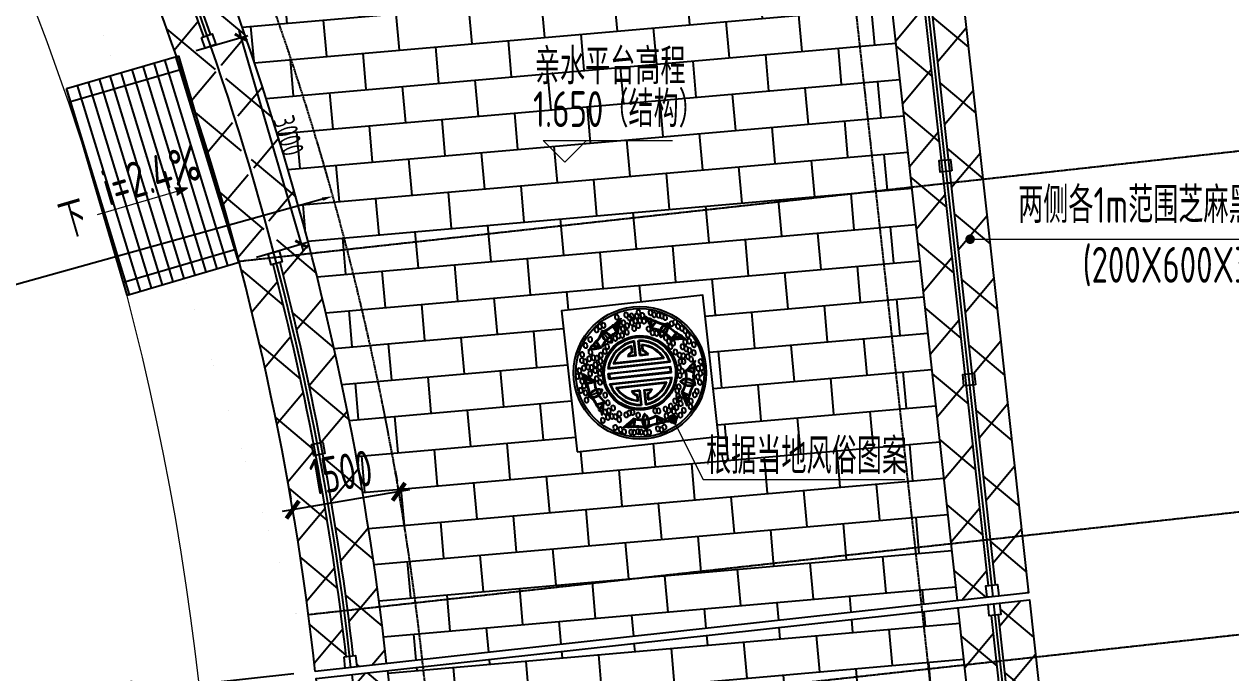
# Model space of a CAD drawing. Header units: millimetres. Extents: x -1003406 to 3312184, y 81337 to 716393.
# Drawn here: x 1301421 to 1318236, y 522233 to 531276 of the extents above; entities that cross this region are included whole.
import ezdxf
from ezdxf.enums import TextEntityAlignment as Align

# ---------------------------------------------------------------- set-up
doc = ezdxf.new("R2010")
doc.units = ezdxf.units.MM
doc.header["$LTSCALE"] = 10
doc.linetypes.add('DOTE', pattern=[2.42, 2, -0.2, 0.02, -0.2])
doc.layers.get('0').update_dxf_attribs({"linetype": 'CONTINUOUS'})
doc.layers.get('Defpoints').update_dxf_attribs({"linetype": 'CONTINUOUS'})
for name, color, linetype in [('0-轮廓', 4, 'CONTINUOUS'), ('DIM', 3, 'CONTINUOUS'), ('DMTZ', 8, 'CONTINUOUS'), ('DOTE', 1, 'DOTE'), ('图层5', 8, 'CONTINUOUS'), ('栏杆-SK', 4, 'CONTINUOUS'), ('码头-SK', 7, 'CONTINUOUS'), ('砖块-sk', 252, 'CONTINUOUS'), ('配筋率', 61, 'CONTINUOUS')]:
    doc.layers.add(name, color=color, linetype=linetype)
for name, color, linetype, lineweight in [('TEXT', 3, 'CONTINUOUS', 15), ('引线-H', 130, 'CONTINUOUS', 20), ('标注', 7, 'CONTINUOUS', 9)]:
    doc.layers.add(name, color=color, linetype=linetype, lineweight=lineweight)
doc.styles.add('TCCAD_Dimension', font='Tssdeng.shx', dxfattribs={"width": 0.7, "bigfont": 'hztxt.shx'})
doc.styles.add('TSSD_CHINA', font='tssdeng.shx', dxfattribs={"width": 0.8, "height": 8, "bigfont": 'tssdchn.shx'})
doc.styles.add('TSSD_Dimension', font='Tssdeng.shx', dxfattribs={"width": 0.7, "bigfont": 'hztxt.shx'})
doc.linetypes.add('FENCELINE1', pattern='A,0.25,-0.1,[133,ltypeshp.shx,S=0.1,R=0,X=-0.1,Y=0],-0.1,1', length=1.45)
doc.dimstyles.new('TSSD_100_100', dxfattribs={"dimtxt": 300, "dimasz": 100, "dimexe": 100, "dimexo": 250, "dimgap": 100, "dimtad": 1, "dimdec": 0, "dimzin": 0, "dimdsep": 46, "dimtxsty": 'TSSD_Dimension', "dimblk": 'ARCHTICK', "dimcen": 0, "dimdle": 100, "dimclrt": 7, "dimadec": 0, "dimazin": 0, "dimtfac": 1, "dimtdec": 0, "dimtix": 1, "dimtmove": 2, "dimatfit": 3, "dimfxl": 1, "dimtolj": 1, "dimtzin": 0, "dimarcsym": 0})
doc.dimstyles.new('TSSD_100_150', dxfattribs={"dimtxt": 500, "dimasz": 150, "dimexe": 150, "dimexo": 300, "dimgap": 150, "dimtad": 1, "dimdec": 0, "dimzin": 0, "dimdsep": 46, "dimtxsty": 'TSSD_Dimension', "dimblk": 'ARCHTICK', "dimcen": 0, "dimdle": 150, "dimclrt": 7, "dimadec": 0, "dimazin": 0, "dimtfac": 1, "dimtdec": 0, "dimtix": 1, "dimtmove": 2, "dimatfit": 3, "dimfxl": 1, "dimtolj": 1, "dimtzin": 0, "dimarcsym": 0})
pattern_1 = [(5, (393713.3, 19631.53), (-44.27512, 506.0669), []), (95, (393713.3, 19631.53), (-550.34202, 461.7918), [508, -508])]

# ---------------------------------------------------------------- blocks, each defined once
blk = doc.blocks.new('_ArchTick')
at = {"color": 0, "const_width": 0.4}
blk.add_lwpolyline([(-0.71, -0.71), (0.71, 0.71)], dxfattribs=at)
blk = doc.blocks.new('*D490')
at = {"layer": 'Defpoints', "color": 0, "transparency": 16777216}
for p in [(1305479, 522253), (1307987, 499524), (1305436, 499242)]:
    blk.add_point(p, dxfattribs=at)
at = {"layer": 'DIM', "color": 0, "lineweight": -2, "transparency": 16777216}
for p, q in [((1305180, 522220), (1302779, 521955)), ((1302912, 522121), (1305453, 499093)), ((1307689, 499491), (1305287, 499226))]:
    blk.add_line(p, q, dxfattribs=at)
at = {"layer": 'DIM', "color": 0, "lineweight": -2, "transparency": 16777216, "xscale": 150, "yscale": 150, "zscale": 150}
for p, rotation in [((1302928, 521972), 96.29735263575462), ((1305436, 499242), 276.2973526357546)]:
    blk.add_blockref('_ArchTick', p, dxfattribs=dict(at, rotation=rotation))
at = {"layer": 'DIM', "color": 7, "transparency": 16777216, "insert": (1304580, 510651), "char_height": 500, "attachment_point": 5, "rotation": 276.2974, "style": 'TSSD_Dimension'}
blk.add_mtext('\\A1;22868', dxfattribs=at)
blk = doc.blocks.new('*D460')
at = {"layer": 'Defpoints', "color": 0, "transparency": 16777216}
for p in [(1319940, 546116), (1312991, 545349), (1317926, 500620)]:
    blk.add_point(p, dxfattribs=at)
at = {"layer": 'DIM', "color": 0, "lineweight": -2, "transparency": 16777216}
for p, q in [((1324892, 501238), (1319923, 546265)), ((1313289, 545382), (1320089, 546132)), ((1318225, 500653), (1325025, 501404))]:
    blk.add_line(p, q, dxfattribs=at)
at = {"layer": 'DIM', "color": 0, "lineweight": -2, "transparency": 16777216, "xscale": 150, "yscale": 150, "zscale": 150}
for p, rotation in [((1319940, 546116), 96.29735263601), ((1324876, 501387), 276.29735263601)]:
    blk.add_blockref('_ArchTick', p, dxfattribs=dict(at, rotation=rotation))
at = {"layer": 'DIM', "color": 7, "transparency": 16777216, "insert": (1322805, 523795), "char_height": 500, "attachment_point": 5, "rotation": 276.2974, "style": 'TSSD_Dimension'}
blk.add_mtext('\\A1;45000', dxfattribs=at)
blk = doc.blocks.new('*D464')
at = {"layer": 'Defpoints', "color": 0, "transparency": 16777216}
for p in [(1305723, 528876), (1266436, 517945)]:
    blk.add_point(p, dxfattribs=at)
at = {"layer": 'DIM', "color": 0, "lineweight": -2, "transparency": 16777216}
for p, q in [((1305579, 528836), (1297832, 526680)), ((1266291, 517905), (1296052, 526185))]:
    blk.add_line(p, q, dxfattribs=at)
at = {"layer": 'DIM', "color": 0, "transparency": 16777216}
blk.add_solid([(1305572, 528860), (1305585, 528812), (1305723, 528876)], dxfattribs=at)
at = {"layer": 'DIM', "color": 7, "transparency": 16777216, "insert": (1296942, 526433), "char_height": 500, "attachment_point": 5, "rotation": 15.5482, "style": 'TSSD_Dimension'}
blk.add_mtext('\\A1;R40780', dxfattribs=at)
blk = doc.blocks.new('*D470')
at = {"layer": 'Defpoints', "color": 0, "transparency": 16777216}
for p in [(1306642, 524758), (1305163, 524508), (1305163, 524508)]:
    blk.add_point(p, dxfattribs=at)
at = {"layer": 'DIM', "color": 0, "lineweight": -2, "transparency": 16777216}
for p, q in [((1306592, 525054), (1306617, 524906)), ((1306790, 524783), (1305015, 524483)), ((1305113, 524803), (1305138, 524656))]:
    blk.add_line(p, q, dxfattribs=at)
at = {"layer": 'DIM', "color": 0, "lineweight": -2, "transparency": 16777216, "xscale": 150, "yscale": 150, "zscale": 150}
for p, rotation in [((1306642, 524758), 9.618083790197359), ((1305163, 524508), 189.6180837901973)]:
    blk.add_blockref('_ArchTick', p, dxfattribs=dict(at, rotation=rotation))
at = {"layer": 'DIM', "color": 7, "transparency": 16777216, "insert": (1305836, 525027), "char_height": 500, "attachment_point": 5, "rotation": 9.6181, "style": 'TSSD_Dimension'}
blk.add_mtext('\\A1;1500', dxfattribs=at)
blk = doc.blocks.new('$RECOVER_180420175437-0')
at = {"layer": '标注'}
for p, q in [((0, 0), (-150, 150)), ((-150, 150), (750, 150)), ((0, 0), (150, 150))]:
    blk.add_line(p, q, dxfattribs=at)
blk = doc.blocks.new('234')
at = {"layer": '图层5'}
for p, q in [((-128.9, 300.4), (-124.8, 350.9)), ((-120.6, 306.5), (-116.3, 356.9)), ((110.5, 317.9), (116.6, 350.7)), ((116.3, 304.3), (124.1, 344.7)), ((-233.3, 305.4), (-197.6, 254.3)), ((-132.5, 288.6), (-154.1, 333.7)), ((-125.7, 293.8), (-146.8, 338.1)), ((117.2, 302.4), (147.6, 333.7)), ((120.1, 295.9), (152.6, 329.8)), ((230.7, 306.3), (193.2, 256.6)), ((-280.8, 193.9), (-310.2, 209.9)), ((-266.1, 195.3), (-302.1, 215.2)), ((-264, 195.5), (-284.4, 234.1)), ((-256.9, 196.3), (-279.2, 237.6)), ((-173.8, 224.9), (-173.8, 224.9)), ((-40.3, 140.7), (-40.3, 175.1)), ((-34.9, 136.9), (-34.9, 181.7)), ((-19.2, 112.7), (-19.2, 207.8)), ((-13.7, 107.2), (-13.7, 214.1)), ((13.7, 107.2), (13.7, 214.1)), ((19.2, 112.7), (19.2, 207.8)), ((34.9, 136.9), (34.9, 181.7)), ((40.3, 140.7), (40.3, 175.1)), ((173.7, 224.9), (173.7, 224.9)), ((246.6, 204.5), (282.8, 239)), ((253.6, 199.7), (289.2, 233.4)), ((258.9, 204.7), (308.2, 216.4)), ((267.2, 198.7), (316.5, 210.2)), ((-13.7, 107.2), (-73.3, 107.2)), ((-19.2, 112.7), (-64.5, 112.7)), ((13.7, 107.2), (73.3, 107.2)), ((19.2, 112.7), (64.5, 112.7)), ((-221.8, 39.9), (221.8, 39.9)), ((-221.8, 6.9), (221.8, 6.9)), ((-221.8, -35.3), (-221.8, 6.9)), ((-214.9, 0), (-214.9, -28.4)), ((214.9, 0), (-214.9, 0)), ((-214.7, 45.4), (214.7, 45.4)), ((-180.7, 69.2), (180.7, 69.2)), ((-171.9, 74.7), (171.9, 74.7)), ((214.9, 0), (214.9, 0)), ((214.9, -28.4), (214.9, 0)), ((221.8, -35.3), (221.8, 6.9)), ((-341.4, -29.4), (-388, -9.7)), ((-338.2, -39.1), (-384.9, -19.6)), ((-330.9, -38.2), (-379.5, -44.5)), ((-328.1, -46.2), (-377.6, -52.8)), ((-221.8, -35.3), (221.8, -35.3)), ((-221.8, -68.3), (221.8, -68.3)), ((-214.9, -28.4), (214.9, -28.4)), ((-214.7, -73.8), (214.7, -73.8)), ((331.6, -33.5), (373.9, -53.8)), ((336.9, -28.7), (376, -47.9)), ((338.5, -27.3), (379.2, -22.2)), ((349.5, -17.5), (382.7, -13.2)), ((-375.2, -136.9), (-315.6, -118.8)), ((-281.1, -105.6), (-281.1, -105.6)), ((-180.7, -97.6), (180.7, -97.6)), ((-171.9, -103.1), (171.9, -103.1)), ((-13.7, -135.6), (-73.3, -135.6)), ((-19.2, -141.1), (-64.5, -141.1)), ((-40.3, -169), (-40.3, -203.5)), ((-34.9, -165.2), (-34.9, -210.1)), ((-19.2, -141.1), (-19.2, -236.2)), ((-13.7, -135.6), (-13.7, -242.5)), ((13.7, -135.6), (13.7, -242.5)), ((13.7, -135.6), (73.3, -135.6)), ((19.2, -141.1), (19.2, -236.2)), ((19.2, -141.1), (64.5, -141.1)), ((34.9, -165.2), (34.9, -210.1)), ((40.3, -169), (40.3, -203.5)), ((281.1, -105.5), (281.1, -105.5)), ((375.6, -135.5), (316.8, -115.1)), ((-279.6, -193.5), (-325.8, -201.9)), ((-281.1, -200.5), (-324, -207.9)), ((-281.5, -202.6), (-311.5, -230.6)), ((-284.7, -216.9), (-309, -239.9)), ((281.8, -189.3), (324.9, -212.8)), ((284.2, -181.2), (328.2, -204.9)), ((285.1, -202.6), (311.2, -245.9)), ((288.2, -192.8), (314.6, -236)), ((-79.5, -336.3), (-88.5, -384.5)), ((-71, -336.1), (-80, -385.3)), ((0.1, -309.7), (0.1, -309.7)), ((84.1, -335.5), (77.8, -382)), ((90.3, -339.1), (84.1, -382.2)), ((-91, -343.6), (-124.2, -381.8)), ((-80.8, -343.5), (-113.8, -381.9)), ((0.7, -408.9), (0.6, -346.7)), ((92.1, -340.1), (109.6, -377.4)), ((104.8, -347.6), (119.2, -377.8))]:
    blk.add_line(p, q, dxfattribs=at)
for radius in [467, 452]:
    blk.add_circle((0, -14.2), radius, dxfattribs=at)
for centre in [(36.2, 408.9), (-244.4, 340.5), (-218.7, 346.6), (-118.3, 392.7), (-77.4, 348.7), (-52.8, 326.2), (-52.3, 400.9), (-31.6, 379.4), (-18, 341.9), (-14, 390.5), (8.3, 352.2), (22.7, 387.3), (40.2, 351.4), (62.6, 385.7), (68.2, 344.3), (120.8, 398.4), (144, 381.5), (174.3, 374.5), (196.2, 366.8), (218.7, 353.4), (-321.6, 257.7), (-270, 320), (-147.4, 246.6), (-121.8, 261), (-94.8, 262), (-85.6, 305.7), (-60.3, 280.2), (-6.9, 300.4), (23.5, 318), (94.7, 285.6), (119.5, 255.8), (146.6, 249.8), (259.5, 305.5), (286.3, 313.3), (302.1, 281.6), (327.8, 264.9), (348.6, 244.3), (-389.6, 158.2), (-359.5, 218.8), (-330.6, 168.4), (-229.6, 163.9), (-208.9, 195.2), (207.8, 210.7), (226.9, 183.6), (255.1, 168.5), (340.9, 167.1), (364.6, 213.8), (369.5, 169.9), (-396.1, 117.1), (-375.5, 106.8), (-358.6, 65.5), (-343.4, 123.4), (-313.7, 127.1), (-305.1, 77.6), (-290.4, 121.9), (-266.6, 98.1), (-260.1, 139.2), (232.8, 145.5), (264.2, 104.2), (291.4, 79.1), (316.5, 71.6), (317.9, 135.7), (341.6, 118.3), (364.6, 105.1), (392.5, 85.4), (398.8, 141.1), (-439.7, 9.5), (-421.4, 48.1), (-416.8, 8.9), (-388.4, 61.8), (-349.5, 18.7), (-335.3, 60.3), (-311.5, 36.5), (-280.9, 13), (-279.2, 56.3), (278.5, -7.7), (291.4, 33.8), (313.7, 31.7), (347.2, 61.7), (368.3, 41.9), (433.4, 17.1), (-427.1, -91.6), (-411.6, -28.5), (-401.3, -62), (-307.2, -22), (-286.6, -49.1), (277.7, -63.4), (296.3, -34.7), (400.8, -87.5), (410.9, -28.6), (422.5, -63.4), (435.7, -26.2), (-396.2, -112.4), (-394.9, -164), (-259.5, -143.1), (246.7, -167.2), (261.4, -142.5), (383, -187.4), (410.9, -127), (-274.6, -261), (-248.1, -199.3), (-246.2, -255.4), (-215.4, -239.2), (189.4, -271.2), (223.7, -238.5), (250.2, -205.8), (259.5, -226), (261.1, -260.3), (335, -250.1), (366, -209.8), (-295.9, -318.1), (-259, -300.4), (-229.3, -296.6), (-206, -301.9), (-182.2, -325.7), (-175.7, -284.5), (-128.7, -297.7), (-105.3, -286.8), (-81.9, -285.2), (-46.1, -308.6), (77.1, -291.5), (100.5, -294.6), (150.4, -288.3), (152, -336.6), (172.2, -299.3), (206.5, -310.2), (217.4, -342.9), (229.9, -283.7), (250.2, -341.3), (278.3, -310.2), (327.2, -289.5), (-214.5, -377.2), (-180.2, -395.8), (-156.8, -413), (-106.9, -422.3), (-86.6, -427), (-58.5, -423.9), (-38.3, -428.6), (-7.1, -439.5), (19.4, -437.9), (81.8, -419.2), (106.7, -428.6), (128.6, -413), (201.9, -377.2)]:
    blk.add_ellipse(centre, major_axis=(0, 19.4), ratio=0.616865, dxfattribs=at)
for centre, major_axis, start_param, end_param in [((-242.2, 437.6), (-92.4, 92.4), 2.493237, 3.108187), ((-164.8, 394.4), (-37.9, 37.9), 2.579762, 3.269542), ((-164.8, 394.4), (-41.8, 41.8), 2.605209, 3.228554), ((-1075.7, 685), (-726.5, 726.5), 3.53237, 3.608206), ((-1075.7, 685), (-730.4, 730.4), 3.529693, 3.629181), ((-125.6, 405.7), (-31.2, 31.2), 2.428217, 3.360391), ((-125.6, 405.7), (35.1, 35.1), 4.048283, 4.465521), ((117.5, 403.5), (-31.2, 31.2), 1.390652, 2.322825), ((1056.2, 719.3), (730.4, 730.4), 2.692657, 2.792146), ((117.5, 403.5), (-35.1, 35.1), 1.856317, 2.273556), ((1056.2, 719.3), (726.5, 726.5), 2.713632, 2.789469), ((157.2, 393.7), (41.8, 41.8), 3.093285, 3.71663), ((157.2, 393.7), (37.9, 37.9), 3.052297, 3.742076), ((232.9, 439.9), (92.4, 92.4), 3.213652, 3.828601), ((-359, 348), (92.4, 92.4), 4.470289, 5.085238), ((-359, 348), (96.3, 96.3), 4.481021, 5.004715), ((-90.2, 105.2), (-129.4, 129.4), -0.17703, 0.257649), ((-167.1, 291.4), (-51.2, 51.2), 0.504812, 2.266005), ((-256.6, 225.4), (-62.4, 62.4), 3.898542, 5.269642), ((-167.1, 291.4), (-47.3, 47.3), 0.585352, 2.25569), ((-256.6, 225.4), (-58.5, 58.5), 3.920107, 5.20412), ((-242.2, 437.6), (-96.3, 96.3), 2.552957, 3.097455), ((-81.6, 112.9), (129.4, 129.4), 1.037642, 1.472321), ((-81.6, 112.9), (125.5, 125.5), 1.022339, 1.472321), ((85, 109.2), (125.5, 125.5), 0.137129, 0.58711), ((85, 109.2), (-129.4, 129.4), -1.433667, -0.998988), ((232.9, 439.9), (96.3, 96.3), 3.224383, 3.748078), ((239, 239.1), (51.2, 51.2), 0.818972, 2.580164), ((239, 239.1), (-47.3, 47.3), -0.671285, 0.999053), ((148.6, 303.9), (-62.4, 62.4), 2.641905, 4.013005), ((148.6, 303.9), (58.5, 58.5), 4.234267, 5.518279), ((95.2, 101.9), (-129.4, 129.4), 4.493394, 4.928072), ((354.4, 354.9), (96.3, 96.3), 2.867116, 3.411615), ((354.4, 354.9), (-92.4, 92.4), 1.2366, 1.85155), ((-360, 227.1), (31.2, 31.2), 4.218085, 5.150259), ((-370.4, 1217.4), (730.4, 730.4), 3.949294, 4.048783), ((-360, 227.1), (35.1, 35.1), 4.683751, 5.100989), ((-370.4, 1217.4), (726.5, 726.5), 3.97027, 4.046106), ((-338.5, 261.8), (37.9, 37.9), 4.308934, 4.998713), ((-338.5, 261.8), (41.8, 41.8), 4.349922, 4.973267), ((0, -14.2), (-185.4, 185.4), 3.926991, 10.210176), ((0, -14.2), (-177.6, 177.6), 3.926991, 10.210176), ((-90.2, 105.2), (-125.5, 125.5), -0.17703, 0.272951), ((0, -14.2), (161.4, 161.4), 0.845596, 2.11688), ((0, -14.2), (157.6, 157.6), 0.871808, 2.085356), ((0, -14.2), (140.7, 140.7), 0.961433, 1.923653), ((-173.5, 225), (3.97, 3.97), 3.922168, 5.129632), ((0, -14.2), (136.8, 136.8), 0.99543, 1.878793), ((0, -14.2), (-161.4, 161.4), 4.166305, 5.437589), ((0, -14.2), (-157.6, 157.6), 4.197829, 5.411377), ((0, -14.2), (-140.7, 140.7), 4.359533, 5.321752), ((0, -14.2), (-136.8, 136.8), 4.404392, 5.287755), ((173.8, 224.8), (-3.97, 3.97), 1.094735, 2.302199), ((95.2, 101.9), (-125.5, 125.5), 4.478091, 4.928072), ((332.1, 1224.1), (-730.4, 730.4), 2.273056, 2.372544), ((332.1, 1224.1), (-726.5, 726.5), 2.275733, 2.351569), ((337.2, 267.9), (41.8, 41.8), 2.919368, 3.542713), ((337.2, 267.9), (37.9, 37.9), 2.893922, 3.583701), ((360.1, 234.1), (35.1, 35.1), 2.791646, 3.208884), ((360.1, 234.1), (31.2, 31.2), 2.742376, 3.67455), ((-17.6, 85.4), (-42.3, 42.3), -0.394855, 0.412115), ((-17.6, 85.4), (38.4, 38.4), 1.10904, 1.829393), ((17.6, 85.4), (-38.4, 38.4), 4.453792, 5.174146), ((17.6, 85.4), (42.3, 42.3), 5.87107, 6.67804), ((-437.2, -3.4), (31.2, 31.2), 5.25565, 6.187824), ((-996.6, -820.8), (730.4, 730.4), 0.073941, 0.17343), ((-437.2, -3.4), (-35.1, 35.1), 3.734123, 4.151362), ((-996.6, -820.8), (-726.5, 726.5), -1.494179, -1.418342), ((1023.6, -792.9), (730.4, 730.4), 1.43602, 1.535508), ((1023.6, -792.9), (726.5, 726.5), 1.456995, 1.532832), ((433.1, 2.2), (-35.1, 35.1), 0.59968, 1.016919), ((433.1, 2.2), (-31.2, 31.2), 0.134014, 1.066188), ((-438.6, -44.2), (37.9, 37.9), 5.407196, 6.096975), ((-438.6, -44.2), (41.8, 41.8), 5.432642, 6.055987), ((-503.7, -104.5), (92.4, 92.4), 5.320671, 5.93562), ((-503.7, -104.5), (96.3, 96.3), 5.38039, 5.924889), ((-145.2, -52.1), (129.4, 129.4), 2.294279, 2.728958), ((-145.2, -52.1), (125.5, 125.5), 2.278977, 2.728958), ((0, -14.2), (-161.4, 161.4), 1.024712, 2.295997), ((0, -14.2), (-157.6, 157.6), 1.056236, 2.269784), ((0, -14.2), (161.4, 161.4), 3.987188, 5.258473), ((0, -14.2), (157.6, 157.6), 4.013401, 5.226949), ((143.2, -57.7), (-125.5, 125.5), 3.592881, 4.042862), ((143.2, -57.7), (-129.4, 129.4), 3.592881, 4.02756), ((503.4, -96.2), (-96.3, 96.3), 0.39695, 0.920645), ((503.4, -96.2), (92.4, 92.4), 1.957015, 2.571964), ((436.1, -38.5), (41.8, 41.8), 1.836648, 2.459993), ((436.1, -38.5), (-37.9, 37.9), 0.224864, 0.914643), ((-307.2, -184.1), (-62.4, 62.4), -1.128006, 0.243094), ((-342.3, -78.6), (-51.2, 51.2), 1.761449, 3.522642), ((-307.2, -184.1), (58.5, 58.5), 0.464355, 1.748368), ((-342.3, -78.6), (47.3, 47.3), 3.412785, 5.083123), ((-455.4, -243.7), (-92.4, 92.4), 4.15613, 4.771079), ((-455.4, -243.7), (-96.3, 96.3), 4.166861, 4.690556), ((-141.4, -63.1), (129.4, 129.4), 2.650403, 3.085082), ((-141.4, -63.1), (-125.5, 125.5), 1.079607, 1.529588), ((-281.1, -105.3), (-3.97, 3.97), 3.608009, 4.815473), ((0, -14.2), (-140.7, 140.7), 1.21794, 2.18016), ((0, -14.2), (-136.8, 136.8), 1.2628, 2.146163), ((-17.6, -113.8), (42.3, 42.3), 2.729478, 3.536447), ((-17.6, -113.8), (-38.4, 38.4), 1.3122, 2.032553), ((0, -14.2), (140.7, 140.7), 4.103026, 5.065245), ((17.6, -113.8), (38.4, 38.4), 4.250632, 4.970986), ((0, -14.2), (136.8, 136.8), 4.137022, 5.020386), ((17.6, -113.8), (-42.3, 42.3), 2.746738, 3.553708), ((281, -105.7), (-3.97, 3.97), -0.161902, 1.045562), ((139.8, -68.9), (125.5, 125.5), 4.792251, 5.242232), ((348.4, -57.3), (62.4, 62.4), 2.956064, 4.327165), ((314.8, -163.2), (51.2, 51.2), 5.84552, 7.606712), ((139.8, -68.9), (129.4, 129.4), 4.807553, 5.242232), ((314.8, -163.2), (-47.3, 47.3), 4.355263, 6.025601), ((348.4, -57.3), (58.5, 58.5), 2.977629, 4.261642), ((460.6, -237.2), (-96.3, 96.3), 0.039683, 0.584181), ((460.6, -237.2), (92.4, 92.4), 1.55076, 2.165709), ((-367.1, -250.8), (-37.9, 37.9), 3.994775, 4.684554), ((-367.1, -250.8), (-41.8, 41.8), 4.035763, 4.659107), ((-340.7, -282), (31.2, 31.2), 5.474722, 6.406896), ((-340.7, -282), (35.1, 35.1), 5.940388, 6.357626), ((-1285.8, 14.1), (-730.4, 730.4), 3.635135, 3.734623), ((-1285.8, 14.1), (726.5, 726.5), 5.226907, 5.302743), ((1280.3, 52.6), (-730.4, 730.4), 1.016419, 1.115907), ((1280.3, 52.6), (-726.5, 726.5), 1.019095, 1.094932), ((347.4, -279.9), (35.1, 35.1), 1.535009, 1.952247), ((347.4, -279.9), (31.2, 31.2), 1.485739, 2.417913), ((372.5, -247.7), (41.8, 41.8), 1.662731, 2.286076), ((372.5, -247.7), (37.9, 37.9), 1.637285, 2.327064), ((459.1, -1211.2), (-730.4, 730.4), -0.240218, -0.14073), ((459.1, -1211.2), (-726.5, 726.5), -0.237542, -0.161705), ((-8.8, -164), (125.5, 125.5), 3.535614, 3.985595), ((-8.8, -164), (129.4, 129.4), 3.550916, 3.985595), ((66.7, -358.9), (62.4, 62.4), 1.699427, 3.070528), ((66.7, -358.9), (-58.5, 58.5), 0.150196, 1.434209), ((-0.2, -309.7), (-3.97, 3.97), -1.418539, -0.211076), ((2.8, -163.8), (-129.4, 129.4), 2.336244, 2.770923), ((2.8, -163.8), (125.5, 125.5), 3.90704, 4.357021), ((-44.5, -359.6), (-51.2, 51.2), 3.018086, 4.779279), ((-44.5, -359.6), (-47.3, 47.3), 3.098626, 4.768964), ((-424.3, -1228.3), (726.5, 726.5), 0.200358, 0.276195), ((-424.3, -1228.3), (730.4, 730.4), 0.179383, 0.278871), ((-145.4, -426.7), (31.2, 31.2), 0.229102, 1.161276), ((-145.4, -426.7), (35.1, 35.1), 0.278372, 0.69561), ((-107, -440.6), (37.9, 37.9), 0.380647, 1.070427), ((-107, -440.6), (41.8, 41.8), 0.406094, 1.029439), ((-69.7, -521.1), (92.4, 92.4), 0.294123, 0.909072), ((-69.7, -521.1), (96.3, 96.3), 0.353842, 0.89834), ((77.5, -518.3), (92.4, 92.4), 0.700378, 1.315327), ((77.5, -518.3), (-96.3, 96.3), -0.859687, -0.335992), ((111.6, -436.4), (41.8, 41.8), 0.580011, 1.203356), ((111.6, -436.4), (-37.9, 37.9), -1.031773, -0.341994), ((149.4, -421), (-35.1, 35.1), -0.656957, -0.239718), ((149.4, -421), (-31.2, 31.2), -1.122623, -0.190449)]:
    blk.add_ellipse(centre, major_axis=major_axis, ratio=1, start_param=start_param, end_param=end_param, dxfattribs=at)
blk = doc.blocks.new('*D445')
at = {"layer": 'Defpoints', "color": 0, "transparency": 16777216}
for p in [(1304444, 531090), (1303576, 530836), (1304419, 527956)]:
    blk.add_point(p, dxfattribs=at)
at = {"layer": 'DIM', "color": 0, "lineweight": -2, "transparency": 16777216}
for p, q in [((1303816, 530906), (1304540, 531118)), ((1305315, 528114), (1304416, 531186)), ((1304659, 528027), (1305383, 528239))]:
    blk.add_line(p, q, dxfattribs=at)
at = {"layer": 'DIM', "color": 0, "lineweight": -2, "transparency": 16777216, "xscale": 100, "yscale": 100, "zscale": 100}
for p, rotation in [((1304444, 531090), 106.314261711437), ((1305287, 528210), 286.314261711437)]:
    blk.add_blockref('_ArchTick', p, dxfattribs=dict(at, rotation=rotation))
at = {"layer": 'DIM', "color": 7, "transparency": 16777216, "insert": (1305106, 529720), "char_height": 300, "attachment_point": 5, "rotation": 286.3143, "style": 'TSSD_Dimension'}
blk.add_mtext('\\A1;3000', dxfattribs=at)

msp = doc.modelspace()

# ---------------------------------------------------------------- hatches: boundary and pattern name
h = msp.add_hatch()
h.set_pattern_fill('ANSI31', color=253, scale=50, angle=62.01691)
h.set_pattern_definition([(107.016909, (488859.15, -108106.61), (-151.799676, -46.45881), [])])
h.paths.add_polyline_path([(1303576.4, 530835.6), (1302012, 530377.7), (1302854.7, 527498.5), (1304419.1, 527956.4)])
at = {"layer": '标注'}
h = msp.add_hatch(color=256, dxfattribs=at)
h.paths.add_polyline_path([(1303546.5, 528944.9), (1303515.3, 528993.8), (1303695.7, 528988.6)])
h.paths.add_polyline_path([(1303695.7, 528988.6), (1303546.6, 528886.9), (1303546.5, 528944.9)])
at = {"layer": '砖块-sk'}
h = msp.add_hatch(dxfattribs=at)
h.set_pattern_fill('ANSI37', color=256, scale=200, angle=5)
h.set_pattern_definition([(50, (393713.3, 19631.53), (-486.43822, 408.17013), []), (140, (393713.3, 19631.53), (-408.17013, -486.43822), [])])
h.paths.add_polyline_path([(1315429.1, 523250.8), (1315011.7, 523204.8), (1315029.2, 523045.7), (1314999.4, 523042.5), (1315310.9, 520219.6), (1315340.7, 520222.9), (1315358.3, 520063.8), (1315328.5, 520060.6), (1315701.8, 516677.1), (1315731.7, 516680.4), (1315749.2, 516521.4), (1315590.2, 516503.8), (1315572.6, 516662.9), (1315602.4, 516666.2), (1315229.1, 520049.6), (1315199.3, 520046.3), (1315181.7, 520205.3), (1315211.5, 520208.6), (1314900, 523031.5), (1314870.2, 523028.2), (1314852.6, 523187.2), (1314435.2, 523141.2), (1316822.8, 501504.7), (1308871.1, 500627.2), (1306483.4, 522263.7), (1306066, 522217.6), (1306083.5, 522058.5), (1306053.7, 522055.3), (1306384.6, 519056.9), (1306414.4, 519060.1), (1306432, 518901.1), (1306402.1, 518897.8), (1306694.3, 516250.5), (1306724.1, 516253.8), (1306741.7, 516094.8), (1306711.8, 516091.5), (1307023.4, 513268.6), (1307053.2, 513271.9), (1307070.7, 513112.9), (1307040.9, 513109.6), (1307352.4, 510286.7), (1307382.2, 510290), (1307399.8, 510131), (1307370, 510127.7), (1307681.5, 507304.8), (1307711.3, 507308.1), (1307728.9, 507149.1), (1307699, 507145.8), (1308016, 504184), (1308040.4, 504326.2), (1308057.9, 504167.2), (1308028.1, 504163.9), (1308339.6, 501341), (1308369.4, 501344.3), (1308387, 501185.3), (1308357.2, 501182), (1308470, 500159.5), (1308499.8, 500162.8), (1308503, 500133.9), (1310145.3, 500315.1), (1310142, 500344.9), (1310301, 500362.5), (1310304.3, 500332.6), (1313127.2, 500644.2), (1313123.9, 500674), (1313282.9, 500691.5), (1313286.2, 500661.7), (1316109.1, 500973.2), (1316105.8, 501003), (1316264.8, 501020.6), (1316268.1, 500990.8), (1317289.7, 501103.5), (1317286.5, 501132.4), (1317316.3, 501135.7), (1317135, 502778.9), (1317105.2, 502775.6), (1317087.6, 502934.6), (1317117.4, 502937.9), (1316805.9, 505760.8), (1316776.1, 505757.5), (1316758.5, 505916.5), (1316788.4, 505919.8), (1316518.2, 508367.7), (1316488.4, 508364.5), (1316470.8, 508523.5), (1316629.9, 508541), (1316647.4, 508382), (1316617.6, 508378.7), (1316887.8, 505930.8), (1316917.6, 505934), (1316935.1, 505775), (1316905.3, 505771.7), (1317216.8, 502948.9), (1317246.6, 502952.2), (1317264.2, 502793.1), (1317234.4, 502789.8), (1317415.7, 501146.7), (1317445.5, 501150), (1317463.1, 500990.9), (1317304, 500973.4), (1317300.6, 501004.1), (1316279.1, 500891.4), (1316282.3, 500861.6), (1316123.3, 500844), (1316120, 500873.8), (1313297.2, 500562.3), (1313300.4, 500532.5), (1313141.4, 500514.9), (1313138.1, 500544.8), (1310315.3, 500233.2), (1310318.5, 500203.4), (1310159.5, 500185.9), (1310156.2, 500215.7), (1308514, 500034.5), (1308517.4, 500003.8), (1308358.3, 499986.2), (1308340.8, 500145.2), (1308370.6, 500148.5), (1308257.8, 501171), (1308227.9, 501167.7), (1308210.4, 501326.7), (1308240.2, 501330), (1307928.7, 504152.9), (1307898.9, 504149.6), (1307881.3, 504308.6), (1307926.4, 504174.1), (1307599.6, 507134.8), (1307569.8, 507131.5), (1307552.3, 507290.5), (1307582.1, 507293.8), (1307270.6, 510116.7), (1307240.8, 510113.4), (1307223.2, 510272.4), (1307253, 510275.7), (1306941.5, 513098.6), (1306911.7, 513095.3), (1306894.1, 513254.3), (1306924, 513257.6), (1306612.4, 516080.5), (1306582.6, 516077.2), (1306565.1, 516236.2), (1306594.9, 516239.5), (1306302.7, 518886.8), (1306272.9, 518883.6), (1306255.4, 519042.6), (1306285.2, 519045.9), (1305954.3, 522044.3), (1305924.5, 522041), (1305906.9, 522200), (1305489.5, 522154), (1307986.8, 499523.6), (1317926.5, 500620.4)])
edge = h.paths.add_edge_path()
edge.add_line((1314953.3, 523459.9), (1314983.2, 523463.2))
edge.add_line((1314983.2, 523463.2), (1315000.7, 523304.2))
edge.add_line((1315000.7, 523304.2), (1315418.2, 523350.2))
edge.add_line((1315418.2, 523350.2), (1312990.5, 545348.9))
edge.add_line((1312990.5, 545348.9), (1300286.3, 537870.7))
edge.add_arc((1266435.5, 517944.8), 39280, 6.29735, 30.48275, ccw=False)
edge.add_line((1305478.5, 522253.4), (1305896, 522299.4))
edge.add_line((1305896, 522299.4), (1305878.4, 522458.5))
edge.add_line((1305878.4, 522458.5), (1305907.9, 522461.7))
edge.add_arc((1266435.5, 517944.8), 39730, 6.52809, 10.6183)
edge.add_line((1305485.2, 525265.7), (1305455.7, 525260.1))
edge.add_line((1305455.7, 525260.1), (1305426.2, 525417.4))
edge.add_line((1305426.2, 525417.4), (1305455.4, 525422.9))
edge.add_arc((1266435.5, 517944.8), 39730, 10.84904, 14.93925)
edge.add_line((1304822.6, 528187), (1304793.7, 528179.3))
edge.add_line((1304793.7, 528179.3), (1304752.4, 528333.8))
edge.add_line((1304752.4, 528333.8), (1304781.1, 528341.5))
edge.add_arc((1266435.5, 517944.8), 39730, 15.16999, 19.2602)
edge.add_line((1303941.8, 531050.1), (1303913.5, 531040.2))
edge.add_line((1303913.5, 531040.2), (1303860.7, 531191.2))
edge.add_line((1303860.7, 531191.2), (1303888.8, 531201))
edge.add_arc((1266435.5, 517944.8), 39730, 19.49094, 29.83378)
edge.add_line((1300900.2, 537709.9), (1312619.5, 544608.3))
edge.add_line((1312619.5, 544608.3), (1314299.2, 529387.5))
edge.add_line((1314299.2, 529387.5), (1314329, 529390.7))
edge.add_line((1314329, 529390.7), (1314346.6, 529231.7))
edge.add_line((1314346.6, 529231.7), (1314316.8, 529228.4))
edge.add_line((1314316.8, 529228.4), (1314628.3, 526405.6))
edge.add_line((1314628.3, 526405.6), (1314658.1, 526408.8))
edge.add_line((1314658.1, 526408.8), (1314675.6, 526249.8))
edge.add_line((1314675.6, 526249.8), (1314645.8, 526246.5))
edge.add_line((1314645.8, 526246.5), (1314953.3, 523459.9))
edge = h.paths.add_edge_path(flags=17)
edge.add_line((1303983.2, 531234), (1304011.8, 531244))
edge.add_line((1304011.8, 531244), (1304064.6, 531093))
edge.add_line((1304064.6, 531093), (1304036.3, 531083.1))
edge.add_arc((1266435.5, 517944.8), 39830, 15.16941, 19.2602, ccw=False)
edge.add_line((1304877.7, 528367.3), (1304907, 528375.1))
edge.add_line((1304907, 528375.1), (1304948.2, 528220.5))
edge.add_line((1304948.2, 528220.5), (1304919.3, 528212.8))
edge.add_arc((1266435.5, 517944.8), 39830, 10.84846, 14.93925, ccw=False)
edge.add_line((1305553.7, 525441.3), (1305583.5, 525446.9))
edge.add_line((1305583.5, 525446.9), (1305613, 525289.6))
edge.add_line((1305613, 525289.6), (1305583.5, 525284.1))
edge.add_arc((1266435.5, 517944.8), 39830, 6.52751, 10.6183, ccw=False)
edge.add_line((1306007.3, 522472.7), (1306037.5, 522476))
edge.add_line((1306037.5, 522476), (1306055, 522317))
edge.add_line((1306055, 522317), (1306472.5, 522363))
edge.add_arc((1266435.5, 517944.8), 40280, 6.29735, 29.06016)
edge.add_line((1301644.7, 537509.9), (1312166.1, 543703.2))
edge.add_line((1312166.1, 543703.2), (1314424.2, 523240.6))
edge.add_line((1314424.2, 523240.6), (1314841.7, 523286.6))
edge.add_line((1314841.7, 523286.6), (1314824.1, 523445.7))
edge.add_line((1314824.1, 523445.7), (1314853.9, 523448.9))
edge.add_line((1314853.9, 523448.9), (1314546.4, 526235.6))
edge.add_line((1314546.4, 526235.6), (1314516.6, 526232.3))
edge.add_line((1314516.6, 526232.3), (1314499.1, 526391.3))
edge.add_line((1314499.1, 526391.3), (1314528.9, 526394.6))
edge.add_line((1314528.9, 526394.6), (1314217.4, 529217.5))
edge.add_line((1314217.4, 529217.5), (1314187.5, 529214.2))
edge.add_line((1314187.5, 529214.2), (1314170, 529373.2))
edge.add_line((1314170, 529373.2), (1314199.8, 529376.5))
edge.add_line((1314199.8, 529376.5), (1312537.1, 544443.8))
edge.add_line((1312537.1, 544443.8), (1301036, 537673.8))
edge.add_arc((1266435.5, 517944.8), 39830, 19.49036, 29.69154, ccw=False)
h.paths.add_polyline_path([(1317374.5, 515650.6), (1337701.1, 517893.7), (1337591.5, 518887.7), (1316270.9, 516534.9), (1317148.4, 508583.1), (1338469, 510936), (1338359.3, 511929.9), (1318032.7, 509686.8)])
h.paths.add_polyline_path([(1358127.1, 520147.8), (1358785.3, 514184), (1338458.7, 511940.9), (1338568.4, 510946.9), (1359888.9, 513299.7), (1359011.4, 521251.5), (1337690.8, 518898.7), (1337800.5, 517904.7)])
h = msp.add_hatch(dxfattribs=at)
h.set_pattern_fill('AR-B816', color=256, scale=2.5, angle=5)
h.set_pattern_definition(pattern_1)
h.paths.add_polyline_path([(1306472.5, 522363), (1314424.2, 523240.6), (1312166.1, 543703.2), (1301644.7, 537509.9, -0.0996494)])
h.paths.add_polyline_path([(1307270.7, 535760.6), (1307053.5, 537728.7), (1309021.5, 537945.8), (1309238.7, 535977.8)], flags=16)
h.paths.add_polyline_path([(1308910.6, 527280.7), (1310878.6, 527497.9), (1311095.8, 525529.8), (1309127.8, 525312.6)], flags=16)
h = msp.add_hatch(dxfattribs=at)
h.set_pattern_fill('AR-B816', color=256, scale=2.5, angle=5)
h.set_pattern_definition(pattern_1)
h.paths.add_polyline_path([(1308871.1, 500627.2), (1316822.8, 501504.7), (1314435.2, 523141.2), (1306483.4, 522263.7)])
h.paths.add_polyline_path([(1310359.1, 517689.6), (1310141.9, 519657.6), (1312109.9, 519874.8), (1312327.1, 517906.7)], flags=16)
h.paths.add_polyline_path([(1313694.1, 506219.1), (1313911.3, 504251), (1311943.2, 504033.8), (1311726, 506001.9)], flags=16)

# ---------------------------------------------------------------- linework, layer by layer
for points in [[(1302012, 530377.7), (1303576.4, 530835.6)], [(1304419.1, 527956.4), (1303576.4, 530835.6)], [(1302854.7, 527498.5), (1302012, 530377.7)], [(1302854.7, 527498.5), (1304419.1, 527956.4)]]:
    msp.add_lwpolyline(points)
at = {"layer": '0-轮廓', "linetype": 'FENCELINE1', "ltscale": 0.3}
for points in [[(1302067.5, 530195), (1303631.9, 530652.8)], [(1302807.7, 527679.6), (1304372.1, 528137.5)]]:
    msp.add_lwpolyline(points, dxfattribs=at)
at = {"layer": 'DMTZ', "color": 3, "lineweight": 20, "ltscale": 1.5, "flags": 128}
msp.add_lwpolyline([(1306402.7, 491332.4), (1306471, 492175.6, 0.0477173), (1306366.7, 499344.8), (1303858.3, 522074.6, 0.1978752), (1290094.4, 547232.7), (1289698.6, 547552.4)], format="xyb", dxfattribs=at)
at = {"layer": 'DOTE'}
for points in [[(1316814.1, 497025.4), (1311499.6, 545184.4)], [(1304414.3, 527971.1), (1322857.8, 530006.4)], [(1305390.8, 523048.5), (1323406.2, 525036.6)], [(1305577.2, 521358.8), (1323592.7, 523346.9)]]:
    msp.add_lwpolyline(points, dxfattribs=at)
msp.add_lwpolyline([(1309856.4, 496257.6), (1306969.5, 522417.9, 0.1059222), (1301579, 538631.6, 0.1059222)], format="xyb", dxfattribs=at)
at = {"layer": '引线-H', "ltscale": 2}
msp.add_line((1314602.7, 528277.7), (1320843.8, 528277.7), dxfattribs=at)
at = {"layer": '引线-H', "ltscale": 2, "const_width": 66.7}
for points in [[(1314570.2, 528270.3, 1), (1314635.2, 528285.1, 1)], [(1310426.9, 525763.8, 1), (1310491.9, 525778.6, 1)]]:
    msp.add_lwpolyline(points, format="xyb", close=True, dxfattribs=at)
at = {"layer": '引线-H', "ltscale": 2}
msp.add_lwpolyline([(1310459.4, 525771.2), (1310881.6, 524929.2), (1313694.6, 524929.2)], dxfattribs=at)
at = {"layer": '标注'}
for p, q in [((1302444.4, 528622.4), (1303695.8, 528988.6)), ((1303695.7, 528988.6), (1303515.3, 528993.8)), ((1303695.7, 528988.6), (1303546.6, 528886.9))]:
    msp.add_line(p, q, dxfattribs=at)
at = {"layer": '栏杆-SK'}
for points in [[(1303923.9, 531101.4, 0.0458258), (1300900.2, 537709.9), (1312619.5, 544608.3), (1314953.3, 523459.9)], [(1304018.3, 531134.4, 0.0452048), (1301036, 537673.8), (1312537.1, 544443.8), (1314853.9, 523448.9)], [(1305907.9, 522461.7, 0.0350361), (1304890.5, 527929, 0.0356355)], [(1306007.3, 522472.7, 0.0350429), (1304987.2, 527954.8, 0.0355453)]]:
    msp.add_lwpolyline(points, format="xyb", dxfattribs=at)
for points in [[(1303890.5, 531089.7), (1304041.5, 531142.5), (1304094.3, 530991.5), (1303943.2, 530938.7)], [(1314346.6, 529231.7), (1314187.5, 529214.2), (1314170, 529373.2), (1314329, 529390.7)], [(1304821, 528076), (1304975.6, 528117.3), (1305016.9, 527962.7), (1304862.3, 527921.4)], [(1314675.6, 526249.8), (1314516.6, 526232.3), (1314499.1, 526391.3), (1314658.1, 526408.8)], [(1305426.2, 525417.4), (1305583.5, 525446.9), (1305613, 525289.6), (1305455.7, 525260.1)], [(1315000.7, 523304.2), (1314841.7, 523286.6), (1314824.1, 523445.7), (1314983.2, 523463.2)], [(1314852.6, 523187.2), (1315011.7, 523204.8), (1315029.2, 523045.7), (1314870.2, 523028.2)], [(1305878.4, 522458.5), (1306037.5, 522476), (1306055, 522317), (1305896, 522299.4)]]:
    msp.add_lwpolyline(points, close=True, dxfattribs=at)
for points in [[(1315602.4, 516666.2), (1314900, 523031.5)], [(1315701.8, 516677.1), (1314999.4, 523042.5)]]:
    msp.add_lwpolyline(points, dxfattribs=at)
at = {"layer": '码头-SK', "lineweight": 0}
for points in [[(1315418.2, 523350.2), (1312990.5, 545348.9), (1300286.3, 537870.7)], [(1305478.5, 522253.4), (1315418.2, 523350.2)], [(1305489.5, 522154), (1315429.1, 523250.8)], [(1317926.5, 500620.4), (1315429.1, 523250.8)]]:
    msp.add_lwpolyline(points, dxfattribs=at)
msp.add_lwpolyline([(1305478.5, 522253.4, 0.1059222), (1300286.3, 537870.7)], format="xyb", dxfattribs=at)
at = {"layer": '砖块-sk'}
msp.add_lwpolyline([(1306472.5, 522363, 0.0996494), (1301644.7, 537509.9), (1312166.1, 543703.2), (1314424.2, 523240.6)], format="xyb", dxfattribs=at)
msp.add_lwpolyline([(1309127.8, 525312.6), (1311095.8, 525529.8), (1310878.6, 527497.9), (1308910.6, 527280.7)], close=True, dxfattribs=at)
msp.add_lwpolyline([(1306483.4, 522263.7), (1308871.1, 500627.2), (1316822.8, 501504.7), (1314435.2, 523141.2)], dxfattribs=at)
at = {"layer": '配筋率'}
msp.add_lwpolyline([(1305478.5, 522253.4, 0.1059222), (1300286.3, 537870.7), (1312990.5, 545348.9), (1315418.2, 523350.2), (1305478.5, 522253.4)], format="xyb", dxfattribs=at)
at = {"layer": '配筋率', "linetype": 'Continuous'}
msp.add_lwpolyline([(1305975.5, 522308.2, 0.1027456), (1300968.1, 537691.9), (1312578.3, 544526.1), (1314921.2, 523295.4)], format="xyb", dxfattribs=at)
at = {"layer": '配筋率'}
msp.add_lwpolyline([(1307986.8, 499523.6), (1305489.4, 522153.9), (1315429.1, 523250.8), (1317926.5, 500620.4)], close=True, dxfattribs=at)
at = {"layer": '配筋率', "linetype": 'Continuous'}
msp.add_lwpolyline([(1305986.5, 522208.8), (1308429, 500075.4), (1317374.7, 501062.6), (1314932.2, 523196)], dxfattribs=at)

# ---------------------------------------------------------------- block references
at = {"layer": '标注', "xscale": 2, "yscale": 2, "zscale": 2}
msp.add_blockref('$RECOVER_180420175437-0', (1308955.4, 529351.7), dxfattribs=at)
at = {"layer": '砖块-sk', "xscale": 1.98, "yscale": 1.98, "zscale": 1.98, "rotation": 6.297352635697527}
msp.add_blockref('234', (1309999, 526442.9), dxfattribs=at)

# ---------------------------------------------------------------- texts
at = {"layer": 'TEXT', "style": 'TSSD_CHINA', "width": 0.75}
for s, p in [('i=2.4%%%', (1303184.8, 529173)), ('下', (1302105.2, 528560.8))]:
    msp.add_text(s, height=500, rotation=16.31426, dxfattribs=at).set_placement(p, align=Align.MIDDLE)
at = {"layer": 'TEXT', "style": 'TSSD_Dimension', "width": 0.7}
for s, p in [('两侧各1m范围芝麻黑花岗岩火烧面', (1315272.5, 528504.3)), ('(200X600X30)', (1316170.6, 527671.3)), ('根据当地风俗图案', (1310923.1, 525005.1))]:
    msp.add_text(s, height=500, dxfattribs=at).set_placement(p)
at = {"layer": '标注', "style": 'TCCAD_Dimension', "width": 0.7}
for s, p in [('亲水平台高程', (1308537.1, 530436.8)), ('1.650（结构）', (1308512.9, 529841.4, -383963.8))]:
    msp.add_text(s, height=500, dxfattribs=at).set_placement(p)

# ---------------------------------------------------------------- dimensions: what is measured, and where the dimension line sits
at = {"layer": 'DIM'}
for p1, p2, distance, dimstyle, picture, middle in [((1317926.5, 500620.4), (1312990.5, 545348.9), -6991.4, 'TSSD_100_150', '*D460', (1322805.3, 523795.4)), ((1304419.1, 527956.4), (1303576.4, 530835.6), -904.5, 'TSSD_100_100', '*D445', (1305105.7, 529720.3)), ((1306642.3, 524758.3), (1305163.4, 524507.7), 0, 'TSSD_100_150', '*D470', (1305836, 525027.4)), ((1305478.5, 522253.4), (1307986.8, 499523.6), -2565.9, 'TSSD_100_150', '*D490', (1304579.8, 510650.9))]:
    dim = msp.add_aligned_dim(p1=p1, p2=p2, distance=distance, dimstyle=dimstyle, dxfattribs=at)
    dim.commit()
    dim.dimension.update_dxf_attribs({"geometry": picture, "text_midpoint": middle})
dim = msp.add_radius_dim(center=(1266435.5, 517944.8), mpoint=(1305723.2, 528875.9), dimstyle='TSSD_100_150', override={"dimsah": 1}, dxfattribs=at)
dim.commit()
dim.dimension.update_dxf_attribs({"geometry": '*D464', "text_midpoint": (1296941.7, 526432.9), "dimtype": 132})

doc.saveas('drawing.dxf')
